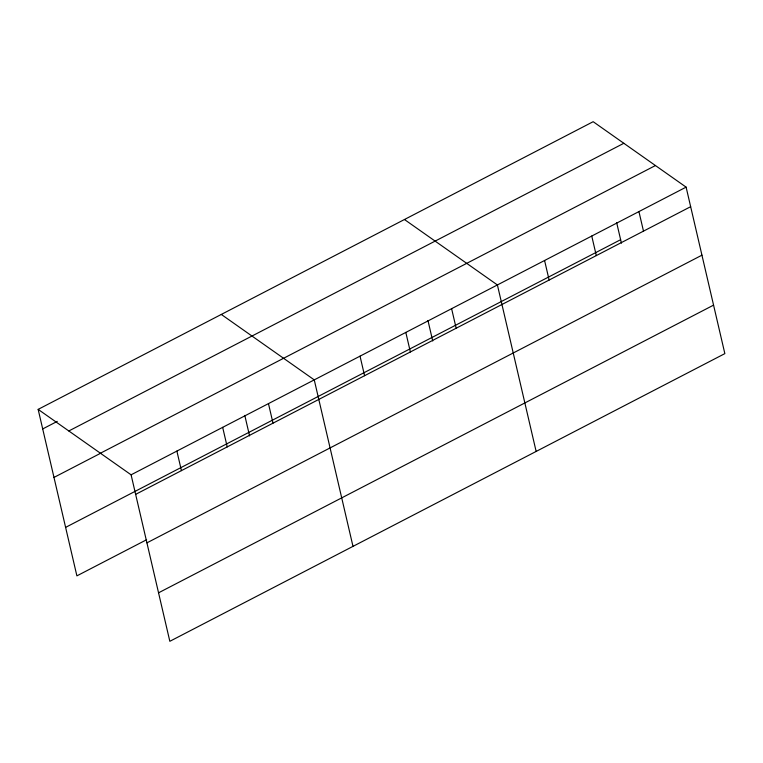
<?xml version="1.0" encoding="UTF-8"?>
<svg xmlns="http://www.w3.org/2000/svg" width="763" height="763" viewBox="0 0 763 763"><rect width="100%" height="100%" fill="white"/><g stroke="black" fill="none" stroke-linecap="round" stroke-linejoin="round"><path stroke-width="1.14" d="M38.15 409.378L593.166 121.698L686.109 187.135L724.85 353.622L169.834 641.301L131.093 474.815L38.15 409.378L76.891 575.865L146.62 539.727M42.699 428.93L57.273 421.376M68.823 430.971L623.838 143.291M100.42 453.222L655.436 165.542M53.982 477.419L99.772 453.689M131.093 474.815L686.109 187.135M65.608 527.376L620.624 239.696M135.642 494.367L690.658 206.687M146.925 542.855L701.941 255.176M158.551 592.813L713.567 305.133M404.457 219.515L497.4 284.952L536.141 451.429M221.308 314.442L314.251 379.879L352.992 546.365M638.936 211.589L643.486 231.141M616.666 222.662L621.435 243.159M591.754 236.044L596.304 255.595M544.582 260.498L549.131 280.05M451.61 308.681L456.16 328.233M427.957 320.479L432.726 340.975M405.821 332.41L410.37 351.962M360.031 356.149L364.58 375.701M268.462 403.617L273.011 423.169M244.799 415.415L249.568 435.902M222.672 427.347L227.221 446.899M176.882 451.086L181.432 470.628"/></g></svg>
